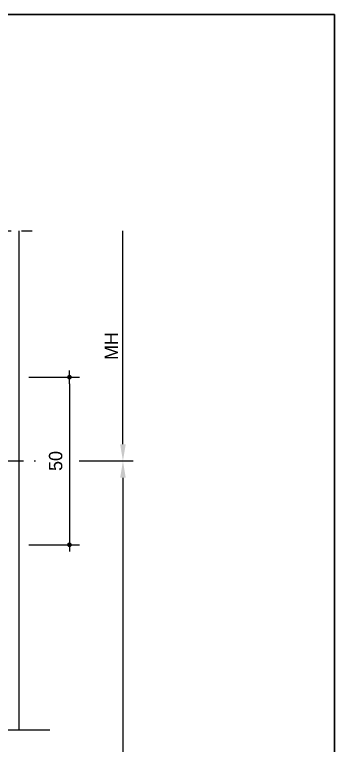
# Model space of a CAD drawing. Header units: millimetres. Extents: x -153 to 2280, y 0 to 724.
# Drawn here: x 622.4 to 670, y 585 to 694 of the extents above; entities that cross this region are included whole.
import ezdxf

# ---------------------------------------------------------------- set-up
doc = ezdxf.new("R2010")
doc.units = ezdxf.units.MM
doc.header["$LTSCALE"] = 0.025
doc.header["$MEASUREMENT"] = 0
doc.linetypes.add('CENTER', pattern=[2, 1.25, -0.25, 0.25, -0.25])
doc.layers.get('0').update_dxf_attribs({"lineweight": 5})
for name, color, linetype in [('ASSI', 1, 'CENTER'), ('FINE', 7, 'Continuous'), ('MARCHIO', 7, 'Continuous'), ('QUOTE', 254, 'Continuous')]:
    doc.layers.add(name, color=color, linetype=linetype)
doc.styles.add('Aluk Text', font='GOTHIC.TTF')
doc.styles.get("Standard").update_dxf_attribs({"font": 'arial.ttf'})
doc.dimstyles.new('SCALA_1-2$0', dxfattribs={"dimtxt": 2, "dimasz": 1, "dimexe": 1.5, "dimexo": 1.5, "dimgap": 1, "dimtad": 3, "dimlfac": 2, "dimdsep": 46, "dimtxsty": 'Standard', "dimblk1": 'PUNTO', "dimblk2": 'PUNTO', "dimsah": 1, "dimcen": 0, "dimclrt": 2, "dimaunit": 1, "dimadec": 0, "dimazin": 0, "dimtfac": 0.7, "dimtmove": 0, "dimatfit": 3, "dimldrblk": 'PUNTO', "dimfxl": 1, "dimtolj": 2, "dimarcsym": 0})

# ---------------------------------------------------------------- blocks, each defined once
blk = doc.blocks.new('PUNTO')
blk.add_line((-1, 0), (1, 0))
at = {"const_width": 0.35}
blk.add_lwpolyline([(-0.175, 0, 1), (0.175, 0, 1)], format="xyb", close=True, dxfattribs=at)
blk = doc.blocks.new('*D36')
at = {"layer": 'Defpoints', "color": 0, "transparency": 16777216}
for p in [(622.99, 639.92), (622.99, 614.92), (630.53, 614.92)]:
    blk.add_point(p, dxfattribs=at)
at = {"layer": 'QUOTE', "color": 0, "lineweight": -2, "transparency": 16777216}
for p, q in [((624.49, 639.92), (632.03, 639.92)), ((630.53, 638.92), (630.53, 615.92)), ((624.49, 614.92), (632.03, 614.92))]:
    blk.add_line(p, q, dxfattribs=at)
for p, rotation in [((630.53, 639.92), 90), ((630.53, 614.92), 270)]:
    blk.add_blockref('PUNTO', p, dxfattribs=dict(at, rotation=rotation))
at = {"layer": 'QUOTE', "color": 2, "transparency": 16777216, "insert": (628.48, 627.42), "char_height": 2, "attachment_point": 5, "rotation": 90, "style": 'Aluk Text'}
blk.add_mtext('\\A2;50', dxfattribs=at)

msp = doc.modelspace()

# ---------------------------------------------------------------- linework, layer by layer
at = {"layer": 'ASSI', "ltscale": 250}
for p, q in [((539.015, 661.725), (626.504, 661.725)), ((540.875, 627.42), (625.475, 627.42)), ((627.593, 587.25), (530.053, 587.25))]:
    msp.add_line(p, q, dxfattribs=at)
at = {"layer": 'FINE'}
msp.add_line((622.988, 661.725), (622.988, 587.25), dxfattribs=at)
at = {"layer": 'MARCHIO'}
for points in [[(670, 694), (460, 694), (460, 397), (670, 397)], [(460, 397), (460, 694), (670, 694), (670, 397)]]:
    msp.add_lwpolyline(points, close=True, dxfattribs=at)
at = {"layer": 'QUOTE'}
for p, q in [((638.502, 629.92), (638.502, 661.725)), ((632.002, 627.42), (640.002, 627.42)), ((632.002, 627.42), (640.002, 627.42)), ((638.502, 624.92), (638.502, 407.005))]:
    msp.add_line(p, q, dxfattribs=at)
for points in [[(638.085, 629.92), (638.919, 629.92), (638.502, 627.42)], [(638.085, 624.92), (638.919, 624.92), (638.502, 627.42)]]:
    msp.add_solid(points, dxfattribs=at)

# ---------------------------------------------------------------- texts
at = {"layer": 'QUOTE', "color": 2, "insert": (636.752, 644.573), "char_height": 2, "attachment_point": 5, "rotation": 90, "style": 'Aluk Text'}
msp.add_mtext('\\A2;MH', dxfattribs=at)

# ---------------------------------------------------------------- dimensions: what is measured, and where the dimension line sits
at = {"layer": 'QUOTE'}
dim = msp.add_linear_dim(base=(630.531, 614.916), p1=(622.988, 639.924), p2=(622.988, 614.916), angle=90, dimstyle='SCALA_1-2$0', override={"dimdec": 0, "dimtxsty": 'Aluk Text'}, dxfattribs=at)
dim.commit()
dim.dimension.update_dxf_attribs({"geometry": '*D36', "text_midpoint": (628.481, 627.42)})

doc.saveas('drawing.dxf')
